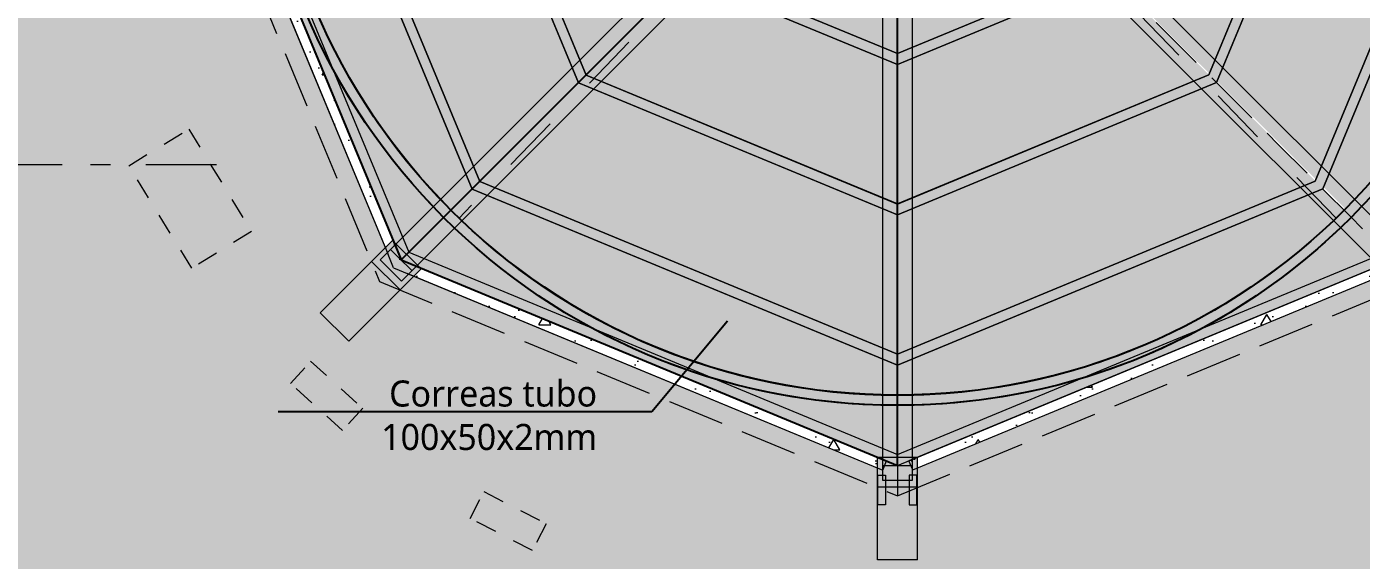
# Model space of a CAD drawing. Header units: metres. Extents: x 27 to 147, y -173 to 8.
# Drawn here: x 41.58 to 48.23, y -13.43 to -10.77 of the extents above; entities that cross this region are included whole.
import ezdxf
from ezdxf import colors
from ezdxf.entities.mleader import LeaderData, LeaderLine
from ezdxf.math import Vec2, Vec3

# ---------------------------------------------------------------- set-up
doc = ezdxf.new("R2010")
doc.units = ezdxf.units.M
doc.set_wipeout_variables(frame=1)
for name, pattern in [('Dashed', [0.564444446563721, 0.28222222328186, -0.282222223281861]), ('Dot & Dashed', [0.670277762413025, 0.352777767181396, -0.176388883590699, 0, -0.14111111164093]), ('Hidden Line', [0.158749999999965, 0.10583333333331, -0.052916666666655]), ('Línea Oculta', [0.39122222328185996, 0.28222222328186, -0.109]), ('Wipeout_Contour', [1, 0, -1])]:
    doc.linetypes.add(name, pattern=pattern)
for name, color, linetype, lineweight in [('ARQ _ Elementos 2D_Pluma_Nº__1', 7, 'Continuous', 5), ('Drawing & Figure_Pen_No__122', 9, 'Continuous', 13), ('Estructura – Carga_Pen_No__1', 7, 'Continuous', 13), ('letras sr', 7, 'Continuous', 5), ('MOD _ Estructura Compleja_Pluma_Nº__20', 7, 'Continuous', 5), ('MOD _ Forma_Pluma_Nº__2', 8, 'Continuous', 5), ('MOD _ Forma_Pluma_Nº__20', 7, 'Continuous', 5), ('Structural - Bearing_Pluma_Nº__2', 8, 'Continuous', 5)]:
    doc.layers.add(name, color=color, linetype=linetype, lineweight=lineweight)
for name, color, linetype, lineweight, true_color in [('INT _ Mobiliario_Pluma_Nº__90', 7, 'Continuous', 0, 0xc5ff15), ('Structural - Bearing_Pen_No__123', 7, 'Continuous', 0, 0xd8d8d8), ('Structural - Bearing_Pen_No__167', 7, 'Continuous', 13, 0x6a6a6a), ('Structural - Bearing_Pen_No__87', 7, 'Continuous', 20, 0x6a6a6a), ('Structural - Bearing_Pluma_Nº__123', 7, 'Continuous', 0, 0x008020), ('Structural - Bearing_Pluma_Nº__167', 7, 'Continuous', 0, 0x009fd5), ('Structural - Bearing_Pluma_Nº__27', 7, 'Continuous', 0, 0x6a6a6a)]:
    doc.layers.add(name, color=color, linetype=linetype, lineweight=lineweight, true_color=true_color)
doc.layers.add('Structural - Bearing', color=7, linetype='Continuous')
doc.styles.add('Generales', font='trebuc.ttf', dxfattribs={"height": 0.1})
pattern_1 = [(0, (-157.1083220737695, -50.91834770848135), (0, 0.6235383155021312), [0.0600000023842, -0.300000011921]), (0, (-156.9283220666169, -50.60657856347855), (0, 0.6235383155021312), [0.0600000023842, -0.300000011921]), (60.00000000000014, (-157.1083220737695, -50.91834770848135), (-0.5400000214578027, 0.3117691577510643), [0.0600000023842, -0.3000000119210001]), (60.00000000000014, (-156.7483220594643, -50.91834770848135), (-0.5400000214578027, 0.3117691577510643), [0.0600000023842, -0.3000000119210001]), (120.0000000000003, (-157.0483220713853, -50.91834770848135), (0.5400000214578003, 0.3117691577510681), [0.06000000238419996, -0.3000000119209997]), (120.0000000000003, (-156.6883220570801, -50.91834770848135), (0.5400000214578003, 0.3117691577510681), [0.06000000238419996, -0.3000000119209997]), (0, (-157.1083220737695, -50.85834770609715), (0, 0.1200000047684), [0, -0.1200000047684, 0, -0.1800000071526]), (44.99999999999999, (-157.0483220713853, -50.85834770609715), (-0.08485281711415364, 0.08485281711415371), [0, -0.0900000035763, 0, -0.1500000059605])]

msp = doc.modelspace()

# ---------------------------------------------------------------- hatches: boundary and pattern name
at = {"transparency": 33554610}
h = msp.add_hatch(color=256, dxfattribs=at)
h.set_gradient(color1=(16, 86, 137), color2=(199, 200, 202), rotation=111.00000000000001, tint=1, name='INVSPHERICAL')
h.paths.add_polyline_path([(49.4195063384438, -9.448665142002403), (48.40183095492819, -11.92750876174572), (45.91953069031342, -9.460089117476889)])
h = msp.add_hatch(color=256, dxfattribs=at)
h.set_gradient(color1=(16, 86, 137), color2=(199, 200, 202), rotation=111.00000000000001, tint=1, name='INVSPHERICAL')
h.paths.add_polyline_path([(42.41952658894419, -9.460984659123504), (43.44528550685169, -11.93559653656418), (45.91952450954238, -9.460093423620334)])
h = msp.add_hatch(color=256, dxfattribs=at)
h.set_gradient(color1=(16, 86, 137), color2=(199, 200, 202), rotation=111.00000000000001, tint=1, name='INVSPHERICAL')
h.paths.add_polyline_path([(43.44528533041742, -11.93559666430821), (45.92042099371542, -12.96008997057087), (45.91952463526962, -9.460093756119775)])
h = msp.add_hatch(color=256, dxfattribs=at)
h.set_gradient(color1=(16, 86, 137), color2=(199, 200, 202), rotation=111.00000000000001, tint=1, name='INVSPHERICAL')
h.paths.add_polyline_path([(48.39623390688894, -11.93343972673606), (45.92118606913948, -12.96031220090584), (45.91961924632449, -9.460316222380078)])
at = {"layer": 'MOD _ Forma_Pluma_Nº__2', "linetype": 'Continuous', "lineweight": 0, "true_color": 0x1f1f1f}
msp.add_hatch(color=250, dxfattribs=at).paths.add_polyline_path([(45.81952651755364, -13.43151287949848), (46.01952651755369, -13.43151287949848), (46.01952651755369, -13.06928394559947), (45.81952651755364, -13.06928394559947)])
at = {"layer": 'Structural - Bearing', "linetype": 'Continuous', "lineweight": 0, "true_color": 0x7f7f7f}
msp.add_hatch(color=8, dxfattribs=at).paths.add_polyline_path([(47.94950853865618, -6.986394002728465, 7239.501851656621), (47.95087500575465, -6.987515994453863), (47.91913518562683, -7.026149966787179, -7239.501851656621), (47.91779006957677, -7.025045506182485)])
at = {"layer": 'Structural - Bearing_Pen_No__123', "linetype": 'Continuous', "lineweight": 0, "true_color": 0xa2a2a2}
h = msp.add_hatch(color=253, dxfattribs=at)
h.paths.add_polyline_path([(51.81196548681011, -15.49178403729103), (51.81196548681011, -3.428658193289232), (45.86391879371497, -3.428658193289232, 0.9905383628707543), (45.86391879371497, -15.49178403729103)])
h.paths.add_polyline_path([(49.06940016288206, -9.460221164978035, -0.9999999999999999), (42.76940016288205, -9.460221164978035, -0.9999999999999999)], flags=0)
at = {"layer": 'Structural - Bearing_Pluma_Nº__123', "linetype": 'Continuous', "lineweight": 0, "true_color": 0x006018}
h = msp.add_hatch(color=108, dxfattribs=at)
h.paths.add_polyline_path([(43.44465278455999, -6.985216402418521), (42.41952657528228, -9.460984626164523), (43.44528551824936, -11.93559648893454), (45.92042100830599, -12.96008996452288), (48.39503276676783, -11.93433112586404), (49.41952634666438, -9.459195635807395), (48.39440024169488, -6.985216506726749), (45.91863191364064, -5.960090297449048)])
h.paths.add_polyline_path([(45.91863885822738, -6.014209887099218), (48.35613680533538, -7.023489724923712), (49.36540817002134, -9.459205976474285), (48.35675459833988, -11.89607256418089), (45.92040714576046, -12.90597035655917), (43.48354409939537, -11.89731833992774), (42.47364761743759, -9.460974264028627), (43.48292598223503, -7.02347985932146)], flags=0)
h = msp.add_hatch(color=108, dxfattribs=at)
h.paths.add_polyline_path([(42.92117574988845, -9.458112175148832), (43.80039772971821, -11.57997470286502), (45.92117574988845, -12.45811217514883), (48.04303827760464, -11.57889019531907), (48.92117574988845, -9.458112175148832), (48.04249611323871, -7.336791811798568), (45.92117574988845, -6.458112175148832), (43.79985538653818, -7.336791811798568)])
h.paths.add_polyline_path([(48.86705757239793, -9.458115633567948), (48.00476504156876, -11.54062674612972), (45.92116883286724, -12.40399256557625), (43.83866117890747, -11.54170146682916), (42.97529679250295, -9.45810871654671), (43.83812374956531, -7.375060174825697), (45.92117574988845, -6.512231785163456), (48.00422775021161, -7.375060174825725)], flags=0)
h = msp.add_hatch(color=108, dxfattribs=at)
h.paths.add_polyline_path([(44.32853627424322, -7.869547140363542), (43.66952654675595, -9.46053741287624), (44.32894303162828, -11.05193430866338), (45.91952654675595, -11.71053741287624), (47.51092344254312, -11.05112092800393), (48.16952654675595, -9.46053741287624), (47.51051681926867, -7.869547140363542), (45.91952654675595, -7.21053741287624)])
h.paths.add_polyline_path([(48.11540836926542, -9.46054087129527), (47.47265020701707, -11.01285747814909), (45.91951962973474, -11.65641780330366), (44.36720648148309, -11.01366107313731), (43.7236475893705, -9.460533954274075), (44.36680463232273, -7.907815498443005), (45.91952654675595, -7.264657022890836), (47.47224846118917, -7.907815498442991)], flags=0)
h = msp.add_hatch(color=108, dxfattribs=at)
h.paths.add_polyline_path([(44.85886636508087, -8.399653642698743), (44.41952654675595, -9.460313824373875), (44.85913753667086, -10.52124508823196), (45.91952654675595, -10.96031382437386), (46.9804578106141, -10.52070283445898), (47.41952654675595, -9.460313824373875), (46.98018672843114, -8.399653642698743), (45.91952654675595, -7.960313824373875)])
h.paths.add_polyline_path([(47.36540836926542, -9.460317282792877), (46.94218457559782, -10.48243938393869), (45.91951962973474, -10.90619421480129), (44.89740098719113, -10.48297185321575), (44.47364758937044, -9.460310365771639), (44.89713471821256, -8.43792199583057), (45.91952654675595, -8.014433434388499), (46.94191837529928, -8.43792199583057)], flags=0)

# ---------------------------------------------------------------- linework, layer by layer
at = {"color": 6}
for centre, radius in [((45.91952651755344, -9.460090223771195), 3.199993538297323), ((45.92042155265312, -9.460089995021148), 3.149378396329954)]:
    msp.add_circle(centre, radius, dxfattribs=at)
at = {"layer": 'ARQ _ Elementos 2D_Pluma_Nº__1', "color": 7, "linetype": 'Continuous', "lineweight": 5}
for points in [[(43.66952654675595, -9.460090203756556), (44.32853628908623, -7.869099946086825), (45.91952654675595, -7.210090203756556), (47.51051680442566, -7.869099946086825), (48.16952654675595, -9.460090203756556), (47.51092344101357, -11.05067372088074), (45.91952654675595, -11.71009020375656), (44.32894302963177, -11.0514870980142)], [(43.7236475893705, -9.460086745154333), (44.36680463232267, -7.907368289323321), (45.91952654675595, -7.264209813771151), (47.47224846118917, -7.907368289323321), (48.11540836926542, -9.4600936621756), (47.47265020701707, -11.01241026902939), (45.91951962973474, -11.65597059418396), (44.36720648148309, -11.01321386401763)], [(44.41952654675595, -9.460090203756556), (44.85886637497612, -8.39943003197674), (45.91952654675595, -7.960090203756556), (46.98018671853578, -8.39943003197674), (47.41952654675595, -9.460090203756556), (46.98045780959438, -10.52047921517268), (45.91952654675595, -10.96009020375656), (44.85913753533981, -10.52102146659498)], [(44.4736475893705, -9.46008674515432), (44.89713471821256, -8.437698375213264), (45.91952654675595, -8.014209813771165), (46.94191837529928, -8.43769837521325), (47.36540836926542, -9.4600936621756), (46.94218457559782, -10.48221576332137), (45.91951962973474, -10.90597059418397), (44.89740098719119, -10.48274823259844)]]:
    msp.add_lwpolyline(points, close=True, dxfattribs=at)
at = {"layer": 'Drawing & Figure_Pen_No__122', "color": 9, "linetype": 'Dot & Dashed', "lineweight": 13}
msp.add_line((42.52507209309168, -11.4602209561238), (37.37542636383021, -11.4602209561238), dxfattribs=at)
at = {"layer": 'Estructura – Carga_Pen_No__1', "color": 7, "linetype": 'Dashed', "lineweight": 13}
for points in [[(48.10673381295682, -11.7269526231024), (43.73312481372147, -7.192468952399963)], [(48.10673381586182, -7.193489709656907), (43.73312481662776, -11.72797338035799)]]:
    msp.add_lwpolyline(points, dxfattribs=at)
at = {"layer": 'MOD _ Estructura Compleja_Pluma_Nº__20', "color": 7, "linetype": 'Línea Oculta', "lineweight": 5, "flags": 128}
msp.add_lwpolyline([(45.91952651755366, -5.807730020991974), (45.91952651755366, -6.267386622437092), (45.91952651755366, -6.772539065297783), (45.91952651755366, -7.322089279717593), (45.91952651755366, -7.907013666368888), (45.91952651755366, -8.517707782993972), (45.91952651755366, -9.14414404908141), (45.91952651755366, -9.46009022377111), (45.91952651755366, -9.776036398460795), (45.91952651755366, -10.40247266454823), (45.91952651755366, -11.01316678117332), (45.91952651755366, -11.59809116782461), (45.91952651755366, -12.14764138224444), (45.91952651755366, -12.65279382510511), (45.91952651755366, -13.11245042655023)], dxfattribs=at)
at = {"layer": 'MOD _ Forma_Pluma_Nº__20', "color": 7, "linetype": 'Continuous', "lineweight": 5, "flags": 128}
for points in [[(43.04199619378772, -12.19907126536883), (43.18348984958851, -12.34042028506174)], [(45.81952651755364, -13.43151287949848), (45.81952651755364, -13.06928394559947)], [(46.01952651755369, -13.06928394559947), (45.81952651755364, -13.06928394559947)], [(46.01952651755369, -13.43151287949848), (46.01952651755369, -13.06928394559947)], [(46.01952651755369, -13.43151287949848), (45.81952651755364, -13.43151287949848)]]:
    msp.add_lwpolyline(points, dxfattribs=at)
at = {"layer": 'Structural - Bearing_Pen_No__167', "color": 251, "linetype": 'Continuous', "lineweight": 13, "true_color": 0x6a6a6a}
for points in [[(51.81196548681011, -15.49178403729103), (51.81196548681011, -3.428658193289232), (45.86391879371497, -3.428658193289232, 0.9905383628707543), (45.86391879371497, -15.49178403729103)], [(48.14145339765514, -7.157509845286723, 0.4038400991344999), (43.69711343249028, -7.157735185015346, 0.4246636787430757), (43.69734692810894, -11.76293248466933, 0.4038095529444671), (48.14144499736642, -11.76294059068787, 0.4246946787083997)], [(49.06940016288206, -9.460221164978035, 0.9999999999999999), (42.76940016288205, -9.460221164978035, 0.9999999999999999)], [(49.06940016288206, -9.460221164978035, 0.9999999999999999), (42.76940016288202, -9.460221164978035, 0.9999999999999999)]]:
    msp.add_lwpolyline(points, format="xyb", close=True, dxfattribs=at)
at = {"layer": 'Structural - Bearing_Pen_No__167', "color": 251, "linetype": 'Hidden Line', "lineweight": 13, "true_color": 0x6a6a6a}
for points in [[(42.38565397521015, -11.28241231116939), (42.69963009379995, -11.79370381017488), (42.40137671938008, -11.97685654601893), (42.08740060079028, -11.46556504701344)], [(42.9938439862144, -12.43986637389478), (43.2532995825342, -12.67477655574806), (43.15262379031137, -12.78597181131368), (42.89316819399157, -12.55106162946041)], [(43.85755219677554, -13.09070114700311), (44.16859484393294, -13.25117691355156), (44.09981951541218, -13.38448090519045), (43.78877686825477, -13.224005138642)]]:
    msp.add_lwpolyline(points, close=True, dxfattribs=at)
at = {"layer": 'Structural - Bearing_Pen_No__167', "color": 251, "linetype": 'Continuous', "lineweight": 13, "true_color": 0x6a6a6a}
for points in [[(45.82216733018993, -13.15733290636026), (45.82216733018993, -13.00932589753656), (45.85926241621519, -13.00932589753656), (45.85926241621519, -13.15733290636026)], [(46.01578273673636, -13.15733290636026), (46.01578273673636, -13.00932589753656), (45.97868765071109, -13.00932589753656), (45.97868765071109, -13.15733290636026)]]:
    msp.add_lwpolyline(points, close=True, dxfattribs=at)
at = {"layer": 'Structural - Bearing_Pen_No__87', "color": 251, "linetype": 'Continuous', "lineweight": 20, "true_color": 0x6a6a6a}
for radius, start, end in [(3.199999999999994, 46.02124174343857, 226.0212417434386), (3.149999999999998, 46.02124174343857, 226.0212417434386), (3.199999999999995, 226.0212417434386, 46.02124174343857), (3.149999999999998, 226.0212417434386, 46.02124174343857)]:
    msp.add_arc((45.91952651755344, -9.460090223771195), radius, start, end, dxfattribs=at)
at = {"layer": 'Structural - Bearing_Pluma_Nº__167', "color": 142, "linetype": 'Continuous', "lineweight": 0, "true_color": 0x009fd5, "flags": 128}
for points in [[(43.44465278455999, -6.985216402418521), (42.41952657528228, -9.460984626164523), (43.44528551824936, -11.93559648893454), (45.92042100830599, -12.96008996452288), (48.39503276676783, -11.93433112586404), (49.41952634666438, -9.459195635807395), (48.39440024169488, -6.985216506726749), (45.91863191364064, -5.960090297449048)], [(45.91863885822738, -6.014209887099218), (43.48292598223503, -7.02347985932146), (42.47364761743759, -9.460974264028627), (43.48354409939537, -11.89731833992774), (45.92040714576046, -12.90597035655917), (48.35675459833988, -11.89607256418089), (49.36540817002134, -9.459205976474285), (48.35613680533538, -7.023489724923712)], [(42.91952654675595, -9.460090203756542), (43.79874852658571, -11.58195273147273), (45.91952654675595, -12.46009020375654), (48.04138907447214, -11.58086822392678), (48.91952654675595, -9.460090203756542), (48.04084691010621, -7.338769840406277), (45.91952654675595, -6.460090203756542), (43.79820618340568, -7.338769840406277)], [(48.86540836926542, -9.460093662175657), (48.00257854707911, -7.377038203433434), (45.91952654675595, -6.514209813771165), (43.83647454643281, -7.377038203433406), (42.97364758937044, -9.460086745154419), (43.83701197577497, -11.54367949543687), (45.91951962973474, -12.40597059418396), (48.00311583843626, -11.54260477473743)], [(44.32853627424322, -7.869547140363542), (43.66952654675595, -9.46053741287624), (44.32894303162828, -11.05193430866338), (45.91952654675595, -11.71053741287624), (47.51092344254312, -11.05112092800393), (48.16952654675595, -9.46053741287624), (47.51051681926867, -7.869547140363542), (45.91952654675595, -7.21053741287624)], [(48.11540836926542, -9.46054087129527), (47.47224846118917, -7.907815498442991), (45.91952654675595, -7.264657022890836), (44.36680463232273, -7.907815498443005), (43.7236475893705, -9.460533954274075), (44.36720648148309, -11.01366107313731), (45.91951962973474, -11.65641780330366), (47.47265020701707, -11.01285747814909)], [(44.85886636508087, -8.399653642698743), (44.41952654675595, -9.460313824373875), (44.85913753667086, -10.52124508823196), (45.91952654675595, -10.96031382437386), (46.9804578106141, -10.52070283445898), (47.41952654675595, -9.460313824373875), (46.98018672843114, -8.399653642698743), (45.91952654675595, -7.960313824373875)], [(47.36540836926542, -9.460317282792877), (46.94191837529928, -8.43792199583057), (45.91952654675595, -8.014433434388499), (44.89713471821256, -8.43792199583057), (44.47364758937044, -9.460310365771639), (44.89740098719113, -10.48297185321575), (45.91951962973474, -10.90619421480129), (46.94218457559782, -10.48243938393869)]]:
    msp.add_lwpolyline(points, close=True, dxfattribs=at)
msp.add_lwpolyline([(49.06940016288229, -9.460221164977787, 0.9999999999999999), (42.76940016288214, -9.460221164977787, 0.9999999999999999)], format="xyb", close=True, dxfattribs=at)
at = {"layer": 'Structural - Bearing_Pluma_Nº__27', "color": 251, "linetype": 'Continuous', "lineweight": 0, "true_color": 0x6a6a6a}
for centre, radius, start, end in [((45.91952651756003, -9.46009022381829), 3.200000000032466, 50.626771644135, 50.59511433935235), ((45.91952651755906, -9.46009022381765), 3.150000000032581, 50.62677164411772, 50.59511433933395)]:
    msp.add_arc(centre, radius, start, end, dxfattribs=at)

# ---------------------------------------------------------------- next in the draw order: wipeouts: each hides what was drawn before it
at = {"color": 254, "linetype": 'Wipeout_Contour', "lineweight": 0, "ltscale": 612.9189479181566}
msp.add_wipeout([(43.3799504761898, -11.908553359205671), (43.40702697990405, -11.97387458830285), (43.4452855397059, -11.935596463653512)], dxfattribs=at).dxf.layer = 'Structural - Bearing'
at = {"color": 254, "linetype": 'Wipeout_Contour', "lineweight": 0, "ltscale": 831.5243429611137}
msp.add_wipeout([(48.39503272133125, -11.934331125067061), (45.97718726445633, -12.936559598934664), (45.99633324236363, -12.982748683467413), (48.36798961414961, -11.999666187737645)], dxfattribs=at).dxf.layer = 'Structural - Bearing'

# ---------------------------------------------------------------- next in the draw order: hatches: boundary and pattern name
at = {"layer": 'Structural - Bearing_Pluma_Nº__2', "linetype": 'Continuous', "lineweight": 5}
h = msp.add_hatch(dxfattribs=at)
h.set_pattern_fill('HORMIGÓN_ARMADO', color=8, style=0, pattern_type=2)
h.set_pattern_definition(pattern_1)
h.paths.add_polyline_path([(48.39503272133129, -11.93433112506707), (45.97718726445635, -12.93655959893467), (45.99633324236368, -12.98274868346741), (48.36798961414968, -11.99966618773765)])

# ---------------------------------------------------------------- next in the draw order: linework, layer by layer
at = {"layer": 'INT _ Mobiliario_Pluma_Nº__90', "color": 60, "linetype": 'Continuous', "lineweight": 0, "true_color": 0xc5ff15, "flags": 128}
msp.add_lwpolyline([(45.99485675327355, -9.641151353574621), (48.39421212200534, -12.04019789071329), (48.50027131241234, -11.93412504720366), (46.10088119178647, -9.535043762644026)], dxfattribs=at)
at = {"layer": 'MOD _ Estructura Compleja_Pluma_Nº__20', "color": 7, "linetype": 'Línea Oculta', "lineweight": 5, "flags": 128}
msp.add_lwpolyline([(45.91952651755366, -13.11245042655023), (48.50213518427472, -12.0426988904921)], dxfattribs=at)
at = {"layer": 'MOD _ Forma_Pluma_Nº__20', "color": 7, "linetype": 'Continuous', "lineweight": 5, "flags": 128}
msp.add_lwpolyline([(46.01952651755369, -13.06928394559947), (46.01952651755369, -12.92118633532657)], dxfattribs=at)
at = {"layer": 'Structural - Bearing_Pluma_Nº__27', "color": 251, "linetype": 'Continuous', "lineweight": 0, "true_color": 0x6a6a6a, "flags": 128}
for points in [[(48.39503272133129, -11.93433112506707), (45.97718726445635, -12.93655959893467)], [(45.99633324236368, -12.98274868346741), (48.36798961414968, -11.99966618773768)], [(45.99633324236368, -12.98274868346741), (45.97718726445635, -12.93655959893467)]]:
    msp.add_lwpolyline(points, dxfattribs=at)

# ---------------------------------------------------------------- next in the draw order: wipeouts: each hides what was drawn before it
at = {"color": 254, "linetype": 'Wipeout_Contour', "lineweight": 0, "ltscale": 612.7912354175864}
msp.add_wipeout([(43.407026980016454, -11.973874588020502), (43.47236204353247, -12.00091769344188), (43.44528553981827, -11.935596464344785)], dxfattribs=at).dxf.layer = 'Structural - Bearing'

# ---------------------------------------------------------------- next in the draw order: linework, layer by layer
at = {"layer": 'Structural - Bearing_Pluma_Nº__27', "color": 251, "linetype": 'Continuous', "lineweight": 0, "true_color": 0x6a6a6a, "flags": 128}
msp.add_lwpolyline([(43.40702698001647, -11.9738745883029), (43.37995047618986, -11.90855335897628)], dxfattribs=at)

# ---------------------------------------------------------------- next in the draw order: wipeouts: each hides what was drawn before it
at = {"color": 254, "linetype": 'Wipeout_Contour', "lineweight": 0, "ltscale": 821.5887637708064}
msp.add_wipeout([(43.44528553970585, -11.935596452727863), (43.47236203248235, -12.000917694174069), (45.846107601300844, -12.983444495227024), (45.865229975635685, -12.937245628115667)], dxfattribs=at).dxf.layer = 'Structural - Bearing'

# ---------------------------------------------------------------- next in the draw order: hatches: boundary and pattern name
at = {"layer": 'MOD _ Forma_Pluma_Nº__2', "linetype": 'Continuous', "lineweight": 0, "true_color": 0x1f1f1f}
msp.add_hatch(color=250, dxfattribs=at).paths.add_polyline_path([(45.81952651755364, -13.06928394559947), (46.01952651755369, -13.06928394559947), (46.01952651755369, -12.92118633532657), (45.81952651755364, -12.92118633532657)])
at = {"layer": 'Structural - Bearing_Pluma_Nº__2', "linetype": 'Continuous', "lineweight": 5}
h = msp.add_hatch(dxfattribs=at)
h.set_pattern_fill('HORMIGÓN_ARMADO', color=8, style=0, pattern_type=2)
h.set_pattern_definition(pattern_1)
h.paths.add_polyline_path([(43.44528553970585, -11.93559645272787), (43.47236203248235, -12.00091769417407), (45.84610760130084, -12.98344449522702), (45.86522997563566, -12.93724562811567)])

# ---------------------------------------------------------------- next in the draw order: linework, layer by layer
at = {"layer": 'INT _ Mobiliario_Pluma_Nº__90', "color": 60, "linetype": 'Continuous', "lineweight": 0, "true_color": 0xc5ff15}
msp.add_line((45.84507281253821, -12.96009484694065), (45.99507281222037, -12.96008508210513), dxfattribs=at)
at = {"layer": 'INT _ Mobiliario_Pluma_Nº__90', "color": 60, "linetype": 'Continuous', "lineweight": 0, "true_color": 0xc5ff15, "flags": 128}
msp.add_lwpolyline([(45.84485675568328, -9.641193253368586), (45.84507763303372, -13.03414364474765), (45.99507763271595, -13.03413387991212), (45.99485675327355, -9.641151353574624)], dxfattribs=at)
at = {"layer": 'MOD _ Estructura Compleja_Pluma_Nº__20', "color": 7, "linetype": 'Línea Oculta', "lineweight": 5, "flags": 128}
msp.add_lwpolyline([(43.33691785083269, -12.0426988904921), (45.91952651755366, -13.11245042655023)], dxfattribs=at)
at = {"layer": 'MOD _ Forma_Pluma_Nº__20', "color": 7, "linetype": 'Continuous', "lineweight": 5, "flags": 128}
for points in [[(43.43949337314359, -12.08415480459083), (43.54416063329825, -11.97938044312646)], [(43.18348984958851, -12.34042028506174), (43.43949337314359, -12.08415480459083)], [(46.01952651755369, -12.92118633532657), (45.81952651755364, -12.92118633532657)], [(45.81952651755364, -13.06928394559947), (45.81952651755364, -12.92118633532657)]]:
    msp.add_lwpolyline(points, dxfattribs=at)
at = {"layer": 'Structural - Bearing_Pluma_Nº__27', "color": 251, "linetype": 'Continuous', "lineweight": 0, "true_color": 0x6a6a6a, "flags": 128}
for points in [[(43.4070269800165, -11.97387458830288), (45.84610761272268, -12.98344449522702)], [(45.86522997563566, -12.93724562904372), (43.44528553970585, -11.93559646411528)], [(45.84610761272268, -12.98344449522702), (45.86522997563566, -12.93724562904372)]]:
    msp.add_lwpolyline(points, dxfattribs=at)

# ---------------------------------------------------------------- next in the draw order: leaders
at = {"layer": 'letras sr'}
ml = msp.add_multileader_mtext('Standard', dxfattribs=at)
ml.set_content('Correas tubo 100x50x2mm', color=256, style='Generales')
ml.set_leader_properties()
ml.build(insert=Vec2(0, 0))
ml.multileader.update_dxf_attribs({"text_right_attachment_type": 6, "dogleg_length": 0.1826173701318089, "arrow_head_size": 0.18})
ctx = ml.context
ctx.base_point, ctx.char_height, ctx.arrow_head_size, ctx.landing_gap_size, ctx.plane_origin = Vec3(43.31831790414461, -12.60233530397357), 0.13, 0.18, 0.09, Vec3(44.06717663646123, -11.86932946452275)
ctx.right_attachment, ctx.text_align_type = 6, 2
notes = []
notes.append((ctx, [(1, (1, 1, 0), (44.69476019010134, -12.69245988309815), (-1, 0), 0.1826173701318089, [(1, [(45.1874586752248, -12.10285063032023)], 0, [])])]))
ctx.mtext.insert, ctx.mtext.width, ctx.mtext.defined_height, ctx.mtext.alignment, ctx.mtext.flow_direction = Vec3(44.42214281996954, -12.53645988309815), 1.573814825526287, 0.5193678626650581, 3, 5
for ctx, leaders in notes:
    for number, flags, end, landing, length, lines in leaders:
        leader = LeaderData()
        leader.index, (leader.has_last_leader_line, leader.has_dogleg_vector, leader.attachment_direction) = number, flags
        leader.last_leader_point, leader.dogleg_vector, leader.dogleg_length = Vec3(end), Vec3(landing), length
        for number, points, colour, breaks in lines:
            line = LeaderLine()
            line.index, line.vertices, line.color, line.breaks = number, Vec3.list(points), colors.encode_raw_color(colour), breaks
            leader.lines.append(line)
        ctx.leaders.append(leader)

# ---------------------------------------------------------------- next in the draw order: wipeouts: each hides what was drawn before it
at = {"color": 254, "linetype": 'Wipeout_Contour', "lineweight": 0, "ltscale": 816.128013953482}
msp.add_wipeout([(43.44528553970589, -11.935596464115246), (42.41952657528226, -9.460984639119847), (42.39247857578356, -9.526307893571943), (43.37995047618982, -11.908553358976217)], dxfattribs=at).dxf.layer = 'Structural - Bearing'

# ---------------------------------------------------------------- next in the draw order: hatches: boundary and pattern name
at = {"layer": 'MOD _ Forma_Pluma_Nº__2', "linetype": 'Continuous', "lineweight": 0, "true_color": 0x1f1f1f}
for points in [[(43.43949337314359, -12.08415480459083), (43.54416063329825, -11.97938044312646), (43.40266697749746, -11.83803142343358), (43.2979997173428, -11.94280578489792)], [(43.18348984958851, -12.34042028506174), (43.43949337314359, -12.08415480459083), (43.2979997173428, -11.94280578489792), (43.04199619378772, -12.19907126536883)]]:
    msp.add_hatch(color=250, dxfattribs=at).paths.add_polyline_path(points)
at = {"layer": 'Structural - Bearing_Pluma_Nº__2', "linetype": 'Continuous', "lineweight": 5}
h = msp.add_hatch(dxfattribs=at)
h.set_pattern_fill('HORMIGÓN_ARMADO', color=8, style=0, pattern_type=2)
h.set_pattern_definition(pattern_1)
h.paths.add_polyline_path([(43.44528553970588, -11.93559646411525), (42.41952657528225, -9.460984639119863), (42.39247857578354, -9.526307893571959), (43.3799504761898, -11.90855335897623)])

# ---------------------------------------------------------------- next in the draw order: linework, layer by layer
for points in [[(42.41952658894419, -9.460984659123504), (43.44528550685169, -11.93559653656418), (45.91952450954238, -9.460093423620334)], [(43.44528533041742, -11.93559666430821), (45.92042099371542, -12.96008997057087), (45.91952463526962, -9.460093756119775)]]:
    msp.add_lwpolyline(points, close=True)
at = {"layer": 'ARQ _ Elementos 2D_Pluma_Nº__1', "color": 7, "linetype": 'Continuous', "lineweight": 5}
for points in [[(43.44528553970591, -11.9355964641153), (45.92042097910371, -12.96008996452288), (48.39503272133129, -11.93433112506707), (49.41952634666438, -9.459195602837474), (48.39440025833846, -6.985216492174024), (45.91863194284292, -5.960090277434452), (43.44465274940157, -6.985216406402165), (42.41952657528225, -9.460984639119863)], [(43.48354409939535, -11.89731833992774), (45.92040714576046, -12.90597035655916), (48.35675459833988, -11.89607256418089), (49.3654081700214, -9.4592059764742), (48.35613680533544, -7.023489724923754), (45.91863885822738, -6.014209887099232), (43.48292598223503, -7.023479859321446), (42.47364761743759, -9.460974264028655)], [(42.91952654675595, -9.460090203756556), (43.79820620319632, -7.33876986019691), (45.91952654675595, -6.460090203756556), (48.04084689031561, -7.33876986019691), (48.91952654675595, -9.460090203756556), (48.04138907243282, -11.5808682265888), (45.91952654675595, -12.46009020375656), (43.79874852392371, -11.58195272943342)], [(42.97364758937047, -9.460086745154419), (43.83647454643284, -7.377038203433406), (45.91952654675595, -6.514209813771179), (48.00257854707911, -7.377038203433434), (48.86540836926542, -9.460093662175657), (48.00311583843626, -11.54260477473745), (45.91951962973474, -12.40597059418397), (43.837011975775, -11.54367949543685)]]:
    msp.add_lwpolyline(points, close=True, dxfattribs=at)
at = {"layer": 'INT _ Mobiliario_Pluma_Nº__90', "color": 60, "linetype": 'Continuous', "lineweight": 0, "true_color": 0xc5ff15}
msp.add_line((43.49848794528251, -11.98846001283022), (43.39240163833833, -11.88241428930048), dxfattribs=at)
at = {"layer": 'INT _ Mobiliario_Pluma_Nº__90', "color": 60, "linetype": 'Continuous', "lineweight": 0, "true_color": 0xc5ff15, "flags": 128}
msp.add_lwpolyline([(45.73878166444257, -9.535136309843189), (43.34005124929439, -11.93478471269812), (43.44613755623857, -12.04083043622786), (45.84485675568334, -9.641193253368552)], dxfattribs=at)
at = {"layer": 'MOD _ Estructura Compleja_Pluma_Nº__20', "color": 7, "linetype": 'Línea Oculta', "lineweight": 5, "flags": 128}
for points in [[(43.33691785083269, -6.877481557050109), (43.6619441507317, -7.202507856949117), (44.01914086861143, -7.559704574828848), (44.40773155183024, -7.948295258047628), (44.82133555211271, -8.361899258330132), (45.25316150320907, -8.79372520942646), (45.69611883494065, -9.236682541158066), (45.91952651755366, -9.46009022377111), (46.14293420016674, -9.683497906384138), (46.58589153189837, -10.12645523811573), (47.01771748299461, -10.55828118921206), (47.4313214832772, -10.97188518949459), (47.81991216649595, -11.36047587271334), (48.17710888437568, -11.7176725905931), (48.50213518427472, -12.0426988904921)], [(42.26716631477456, -9.46009022377111), (43.33691785083269, -12.0426988904921)], [(45.91952651755366, -9.460090223771152), (43.44528551050365, -11.93559648412989)]]:
    msp.add_lwpolyline(points, dxfattribs=at)
at = {"layer": 'MOD _ Forma_Pluma_Nº__20', "color": 7, "linetype": 'Continuous', "lineweight": 5, "flags": 128}
for points in [[(43.2979997173428, -11.94280578489792), (43.40266697749746, -11.83803142343358)], [(43.40266697749746, -11.83803142343358), (43.54416063329825, -11.97938044312646)], [(43.04199619378772, -12.19907126536883), (43.2979997173428, -11.94280578489792)], [(43.2979997173428, -11.94280578489792), (43.43949337314359, -12.08415480459083)]]:
    msp.add_lwpolyline(points, dxfattribs=at)
at = {"layer": 'Structural - Bearing_Pluma_Nº__27', "color": 251, "linetype": 'Continuous', "lineweight": 0, "true_color": 0x6a6a6a, "flags": 128}
for points in [[(42.36540553312693, -9.460995014211141), (43.37995047618986, -11.90855335897628)], [(43.44528553970591, -11.93559646411527), (42.41952657528225, -9.460984639119834)]]:
    msp.add_lwpolyline(points, dxfattribs=at)

doc.saveas('drawing.dxf')
